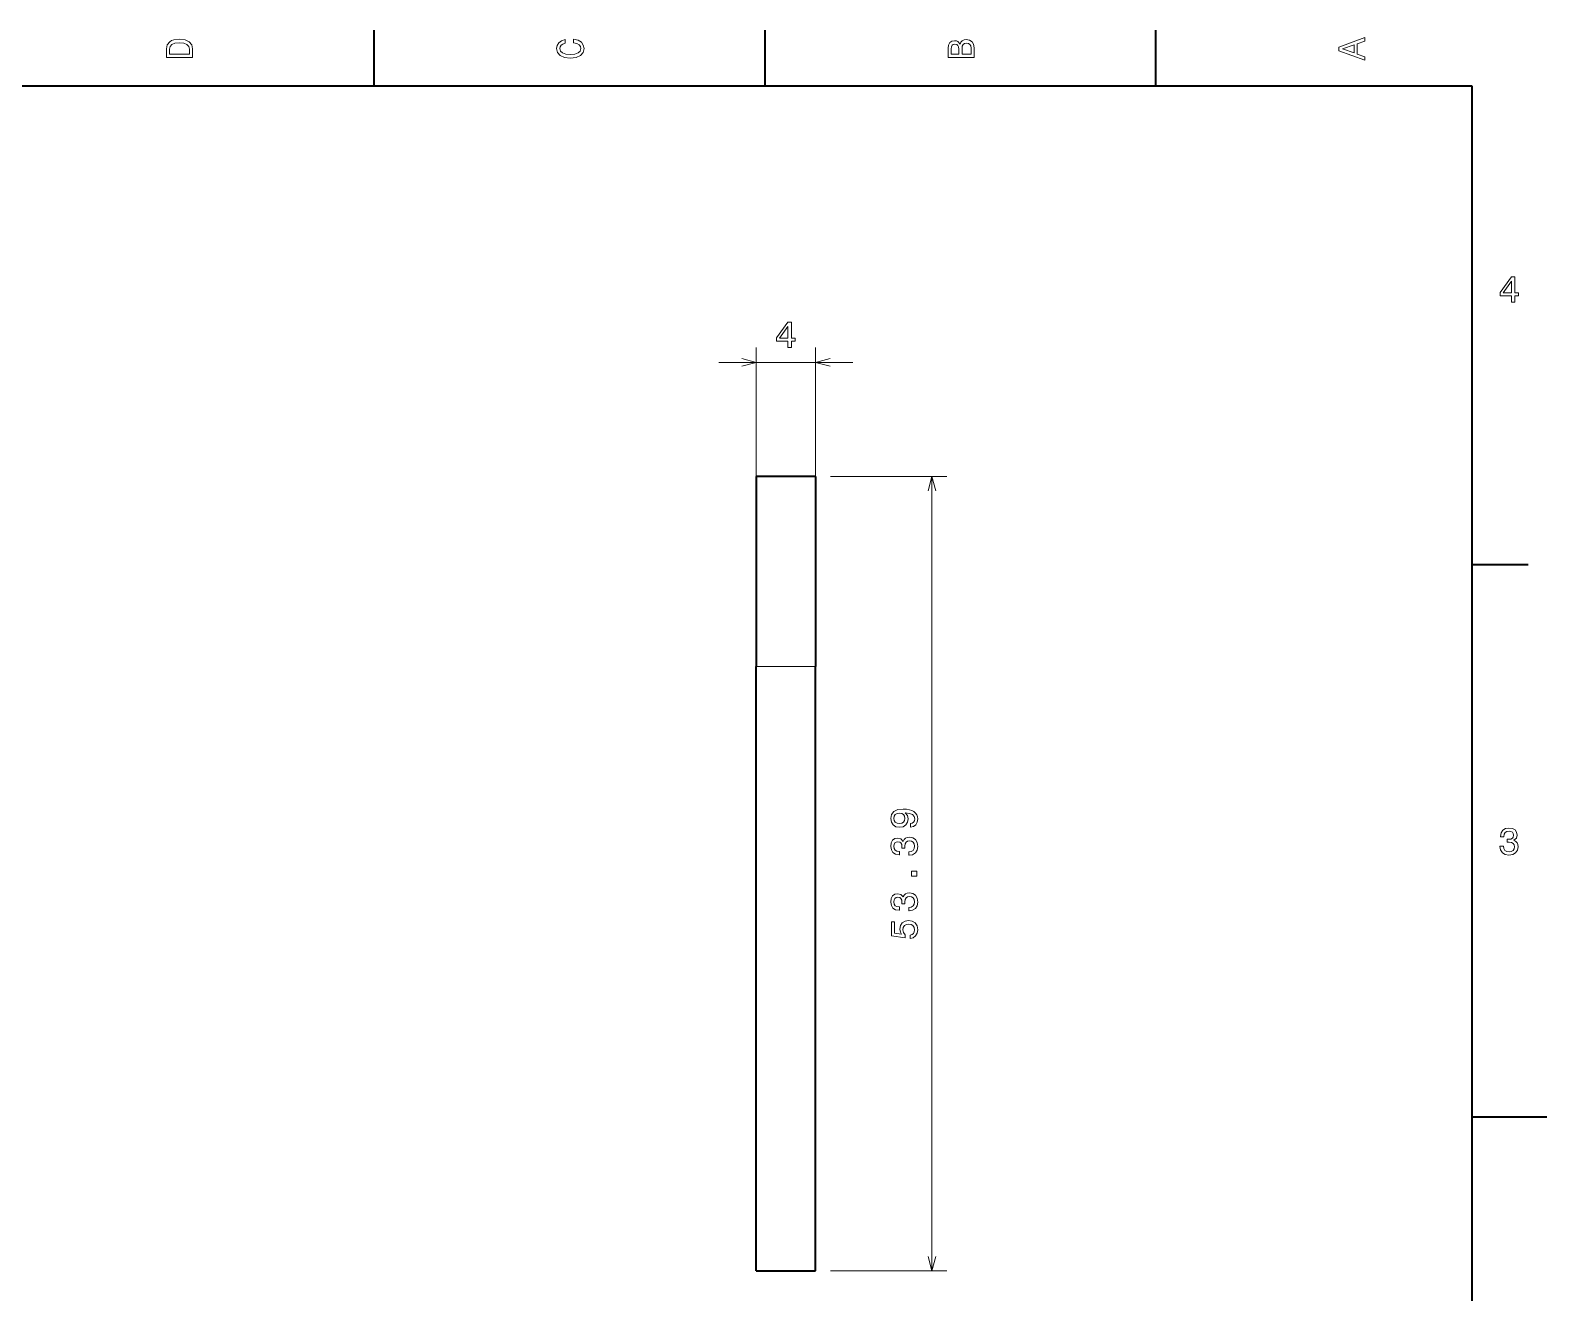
# Model space of a CAD drawing. Extents: x 0 to 420, y 0 to 297.
# Drawn here: x 216.3 to 420, y 124.9 to 294.5 of the extents above; entities that cross this region are included whole.
import ezdxf

# ---------------------------------------------------------------- set-up
doc = ezdxf.new("R2010")
doc.units = 0

msp = doc.modelspace()

# ---------------------------------------------------------------- linework, layer by layer
at = {"color": 7, "lineweight": 35, "ltscale": 0.1875}
for p, q in [((262.5, 287), (262.5, 294.5)), ((315, 287), (315, 294.5)), ((367.5, 287), (367.5, 294.5)), ((410, 222.699997), (417.5, 222.699997))]:
    msp.add_line(p, q, dxfattribs=at)
at = {"color": 7, "lineweight": 35}
for p, q in [((410, 287), (10, 287)), ((410, 10), (410, 287)), ((313.796082, 234.559814), (313.796082, 209.000168)), ((321.796082, 234.559814), (321.796082, 209.000168)), ((313.796082, 127.771942), (313.796082, 209.000168)), ((321.796082, 127.771942), (321.796082, 209.000168))]:
    msp.add_line(p, q, dxfattribs=at)
at = {"color": 7, "lineweight": 13}
for p, q in [((313.796082, 211.000168), (313.796082, 251.872665)), ((321.796082, 211.000168), (321.796082, 251.872665)), ((337.406067, 127.771942), (337.406067, 234.559814))]:
    msp.add_line(p, q, dxfattribs=at)
at = {"color": 7, "lineweight": 13, "ltscale": 0.45}
msp.add_line((308.796082, 249.872665), (326.796082, 249.872665), dxfattribs=at)
at = {"color": 7, "lineweight": 35, "ltscale": 0.2}
for p, q in [((321.796082, 234.559814), (313.796082, 234.559814)), ((313.796082, 127.771942), (321.796082, 127.771942))]:
    msp.add_line(p, q, dxfattribs=at)
at = {"color": 7, "lineweight": 13, "ltscale": 0.39025}
for p, q in [((323.796082, 234.559814), (339.406067, 234.559814)), ((323.796082, 127.771942), (339.406067, 127.771942))]:
    msp.add_line(p, q, dxfattribs=at)
at = {"color": 7, "lineweight": 13, "ltscale": 0.2}
msp.add_line((313.796082, 209.000168), (321.796082, 209.000168), dxfattribs=at)
at = {"color": 7, "lineweight": 35, "ltscale": 0.25}
msp.add_line((410, 148.5), (420, 148.5), dxfattribs=at)
at = {"color": 7, "lineweight": 13}
for points in [[(395.583221, 290.466858), (395.583221, 290.930847), (394.554413, 291.299011), (394.554413, 292.695984), (395.583221, 293.064117), (395.583221, 293.538177), (392.078186, 292.257202), (392.078186, 291.742798)], [(234.583206, 291.994965), (234.583206, 290.829987), (238.083206, 290.829987), (238.083206, 291.994965), (237.97226, 292.544678), (237.634354, 292.953186), (237.084641, 293.205353), (236.333206, 293.296112), (235.566635, 293.215424), (235.264038, 293.114563), (235.021973, 292.973358), (234.694153, 292.56485), (234.613464, 292.297546)], [(235.001801, 291.959656), (235.077438, 292.342957), (235.309433, 292.605194), (235.722977, 292.761536), (236.333206, 292.811951), (236.923264, 292.7565), (237.336807, 292.600159), (237.583923, 292.332855), (237.664612, 291.959656), (237.664612, 291.299011), (235.001801, 291.299011)], [(289.282074, 292.817017), (289.705688, 292.716156), (290.008301, 292.549713), (290.194885, 292.317719), (290.255402, 292.04541), (290.164642, 291.71759), (289.892303, 291.460388), (289.448486, 291.28891), (288.833221, 291.233429), (288.222992, 291.28891), (287.774139, 291.455353), (287.501801, 291.712555), (287.405975, 292.04541), (287.456421, 292.287476), (287.597626, 292.494232), (287.824585, 292.65564), (288.137268, 292.766571), (288.137268, 293.245697), (287.658142, 293.094391), (287.295044, 292.832153), (287.068085, 292.47406), (286.987396, 292.04541), (287.113495, 291.510803), (287.466492, 291.102325), (288.046478, 290.840057), (288.833221, 290.749298), (289.619965, 290.840057), (290.199951, 291.102325), (290.558014, 291.510803), (290.679047, 292.04541), (290.583221, 292.514404), (290.315918, 292.89267), (289.877167, 293.159943), (289.282074, 293.301147)], [(341.192017, 292.630402), (340.899506, 292.983429), (340.70282, 293.074219), (340.460754, 293.104462), (340.082489, 293.03891), (339.810181, 292.842224), (339.643738, 292.524506), (339.583221, 292.080688), (339.583221, 290.835022), (343.083221, 290.835022), (343.083221, 292.151306), (343.012604, 292.620331), (342.805847, 292.968292), (342.478027, 293.18515), (342.034241, 293.260803), (341.736694, 293.215424), (341.489563, 293.094391), (341.308014, 292.897705)], [(341.035675, 291.984863), (341.035675, 291.299011), (340.001801, 291.299011), (340.001801, 292.025208), (340.032074, 292.297546), (340.122833, 292.489197), (340.279175, 292.605194), (340.511169, 292.645538), (340.743164, 292.600159), (340.904541, 292.479126), (341.005402, 292.272339)], [(342.664642, 292.095825), (342.664642, 291.299011), (341.45929, 291.299011), (341.45929, 292.050446), (341.494598, 292.368164), (341.600525, 292.595093), (341.782074, 292.731262), (342.044312, 292.776672), (342.321686, 292.731262), (342.513336, 292.605194), (342.629333, 292.393372)], [(394.125732, 291.460388), (392.582489, 292), (394.125732, 292.539642)], [(415.277374, 257.966766), (415.731262, 257.966766), (415.731262, 258.834198), (416.23056, 258.834198), (416.23056, 259.237671), (415.731262, 259.237671), (415.731262, 261.391113), (415.272339, 261.391113), (413.739197, 259.278015), (413.739197, 258.834198), (415.277374, 258.834198)], [(414.162842, 259.237671), (415.277374, 260.806091), (415.277374, 259.237671)], [(318.073486, 251.872665), (318.527344, 251.872665), (318.527344, 252.740097), (319.026611, 252.740097), (319.026611, 253.143555), (318.527344, 253.143555), (318.527344, 255.297028), (318.06842, 255.297028), (316.535278, 253.183899), (316.535278, 252.740097), (318.073486, 252.740097)], [(316.958923, 253.143555), (318.073486, 254.712006), (318.073486, 253.143555)], [(334.538635, 187.427551), (334.937073, 187.503204), (335.24469, 187.720062), (335.43634, 188.063004), (335.506958, 188.516891), (335.471619, 188.814438), (335.380859, 189.081741), (335.224487, 189.308685), (335.002625, 189.50032), (334.72522, 189.651627), (334.382263, 189.762573), (333.988892, 189.828125), (333.535034, 189.853348), (332.823914, 189.767609), (332.304504, 189.520493), (331.991821, 189.127121), (331.880859, 188.587494), (331.971619, 188.093262), (332.213684, 187.720062), (332.586914, 187.477982), (333.055908, 187.397293), (333.5401, 187.477982), (333.908203, 187.715027), (334.140198, 188.068039), (334.215881, 188.516891), (334.120056, 188.990952), (333.827515, 189.34903), (334.387329, 189.268341), (334.785767, 189.106949), (335.022766, 188.859833), (335.09845, 188.521942), (335.06311, 188.259689), (334.952148, 188.068039), (334.775635, 187.941971), (334.538635, 187.891525)], [(333.050903, 187.88649), (332.73822, 187.93692), (332.491089, 188.078125), (332.334717, 188.300034), (332.279236, 188.587494), (332.334717, 188.885056), (332.491089, 189.112), (332.733154, 189.253204), (333.045837, 189.308685), (333.363586, 189.253204), (333.600586, 189.112), (333.746826, 188.880005), (333.797302, 188.572372), (333.746826, 188.294998), (333.600586, 188.078125), (333.368591, 187.93692)], [(334.306641, 183.631012), (334.341919, 183.631012), (334.826111, 183.7117), (335.189209, 183.94873), (335.421204, 184.32193), (335.506958, 184.816177), (335.421204, 185.340668), (335.19928, 185.734039), (334.846252, 185.986206), (334.392395, 186.076981), (334.094849, 186.036636), (333.852783, 185.92569), (333.666138, 185.744125), (333.529968, 185.502045), (333.257629, 185.829865), (332.823914, 185.945862), (332.430542, 185.870209), (332.132996, 185.653351), (331.946411, 185.300323), (331.880859, 184.816177), (331.961548, 184.362289), (332.183472, 184.014297), (332.536499, 183.787354), (333.005493, 183.7117), (333.040771, 183.7117), (333.040771, 184.160553), (332.718018, 184.200897), (332.486023, 184.332016), (332.344849, 184.543839), (332.294373, 184.841385), (332.334717, 185.103638), (332.440674, 185.295273), (332.612122, 185.41127), (332.844116, 185.456665), (333.091248, 185.41127), (333.257629, 185.290237), (333.358521, 185.078415), (333.388794, 184.790955), (333.383728, 184.594269), (333.782166, 184.594269), (333.772034, 184.841385), (333.817444, 185.159119), (333.938477, 185.396149), (334.135193, 185.537354), (334.392395, 185.587784), (334.684875, 185.532318), (334.901733, 185.386063), (335.037903, 185.154068), (335.083313, 184.846436), (335.032898, 184.528702), (334.881592, 184.296722), (334.639526, 184.150467), (334.306641, 184.094986)], [(413.729126, 184.866226), (413.729126, 184.830917), (413.809814, 184.346771), (414.046844, 183.983658), (414.420044, 183.751663), (414.914276, 183.665939), (415.438782, 183.751663), (415.832153, 183.973572), (416.08429, 184.326599), (416.175079, 184.780487), (416.134735, 185.078033), (416.023773, 185.320114), (415.842224, 185.506714), (415.600159, 185.642883), (415.927948, 185.915222), (416.043945, 186.348938), (415.968292, 186.74231), (415.751434, 187.039856), (415.398407, 187.226456), (414.914276, 187.292023), (414.460388, 187.211319), (414.112396, 186.989426), (413.885468, 186.636398), (413.809814, 186.167374), (413.809814, 186.13208), (414.258636, 186.13208), (414.299011, 186.454834), (414.430115, 186.686829), (414.641937, 186.828033), (414.939484, 186.878479), (415.201721, 186.83812), (415.393372, 186.732224), (415.509369, 186.560745), (415.554749, 186.328766), (415.509369, 186.081635), (415.388336, 185.915222), (415.176514, 185.814346), (414.889069, 185.784088), (414.692383, 185.789139), (414.692383, 185.390717), (414.939484, 185.400803), (415.257202, 185.355423), (415.494232, 185.234375), (415.635468, 185.037689), (415.685883, 184.780487), (415.630402, 184.487976), (415.484161, 184.271118), (415.252167, 184.134949), (414.944519, 184.089569), (414.626801, 184.139999), (414.394806, 184.29129), (414.248566, 184.533371), (414.193085, 184.866226)], [(335.406067, 180.817902), (335.406067, 181.51387), (334.654602, 181.51387), (334.654602, 180.817902)], [(334.306641, 176.158966), (334.341919, 176.158966), (334.826111, 176.239655), (335.189209, 176.476685), (335.421204, 176.849884), (335.506958, 177.344131), (335.421204, 177.868622), (335.19928, 178.261993), (334.846252, 178.51416), (334.392395, 178.604935), (334.094849, 178.56459), (333.852783, 178.453644), (333.666138, 178.272079), (333.529968, 178.029999), (333.257629, 178.357819), (332.823914, 178.473816), (332.430542, 178.398163), (332.132996, 178.181305), (331.946411, 177.828278), (331.880859, 177.344131), (331.961548, 176.890244), (332.183472, 176.542252), (332.536499, 176.315308), (333.005493, 176.239655), (333.040771, 176.239655), (333.040771, 176.688507), (332.718018, 176.728851), (332.486023, 176.85997), (332.344849, 177.071793), (332.294373, 177.369339), (332.334717, 177.631592), (332.440674, 177.823227), (332.612122, 177.939224), (332.844116, 177.984619), (333.091248, 177.939224), (333.257629, 177.818192), (333.358521, 177.606369), (333.388794, 177.318909), (333.383728, 177.122223), (333.782166, 177.122223), (333.772034, 177.369339), (333.817444, 177.687073), (333.938477, 177.924103), (334.135193, 178.065308), (334.392395, 178.115738), (334.684875, 178.060272), (334.901733, 177.914017), (335.037903, 177.682022), (335.083313, 177.37439), (335.032898, 177.056656), (334.881592, 176.824677), (334.639526, 176.678421), (334.306641, 176.62294)], [(334.493225, 172.443115), (334.906799, 172.554062), (335.229553, 172.801193), (335.431274, 173.164307), (335.506958, 173.628281), (335.416138, 174.13765), (335.169006, 174.536057), (334.775635, 174.788223), (334.271362, 174.884033), (333.802307, 174.798309), (333.434143, 174.556229), (333.197144, 174.177994), (333.111389, 173.688797), (333.171936, 173.310547), (333.338318, 173.018051), (332.395264, 173.159256), (332.395264, 174.692398), (331.981689, 174.692398), (331.981689, 172.821365), (333.837646, 172.543976), (333.837646, 172.947433), (333.600586, 173.239944), (333.514832, 173.613144), (333.570313, 173.935913), (333.731689, 174.183029), (333.978821, 174.339371), (334.29657, 174.394852), (334.614258, 174.339371), (334.861389, 174.177994), (335.017761, 173.930878), (335.073242, 173.613144), (335.037903, 173.345856), (334.921936, 173.139084), (334.740356, 172.987793), (334.493225, 172.91214)]]:
    msp.add_lwpolyline(points, close=True, dxfattribs=at)
for points in [[(311.864197, 249.355026), (313.796082, 249.872665), (311.864197, 250.390305)], [(323.727905, 250.390305), (321.796082, 249.872665), (323.727905, 249.355026)], [(337.923706, 232.62796), (337.406067, 234.559814), (336.888428, 232.62796)], [(336.888428, 129.703796), (337.406067, 127.771942), (337.923706, 129.703796)]]:
    msp.add_lwpolyline(points, dxfattribs=at)

doc.saveas('drawing.dxf')
